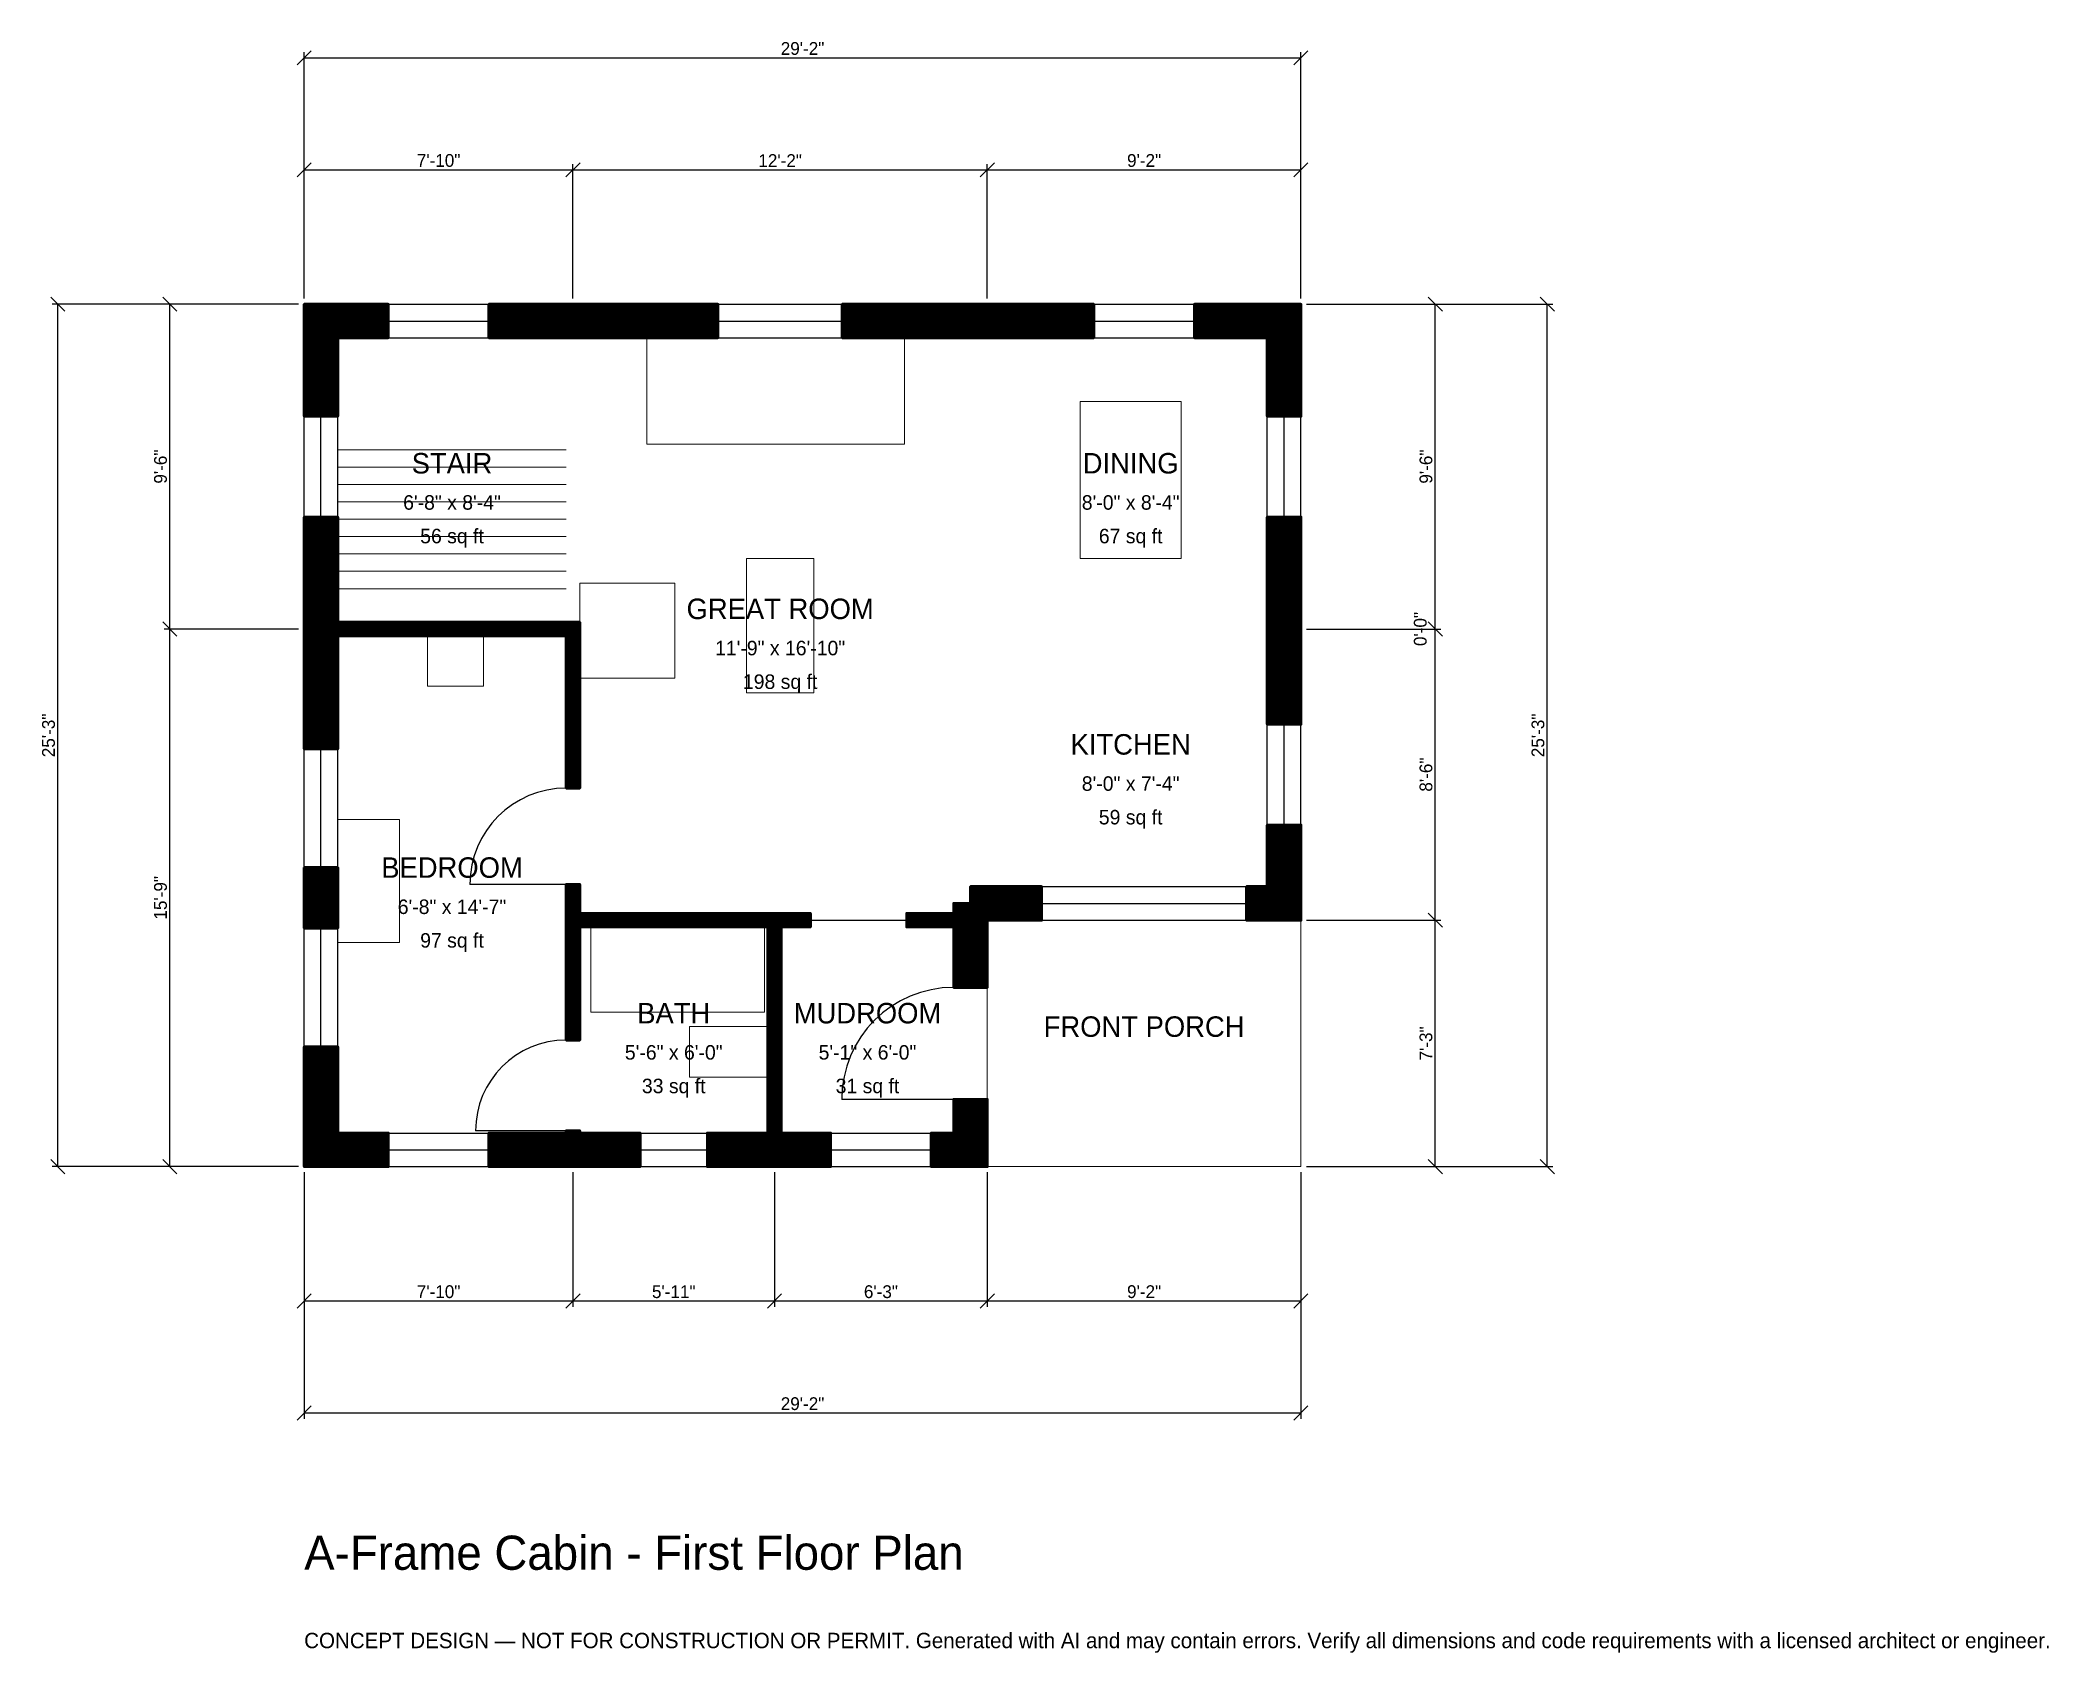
# Model space of a CAD drawing. Header units: inches. Extents: x -93 to 613, y -171 to 396.
import ezdxf
from ezdxf.enums import TextEntityAlignment as Align

# ---------------------------------------------------------------- set-up
doc = ezdxf.new("R2010")
doc.units = ezdxf.units.IN
doc.header["$MEASUREMENT"] = 0
doc.linetypes.add('DASHED', pattern=[0.6, 0.5, -0.1])
for name, color, linetype, lineweight in [('A-ANNO-DIMS', 1, 'Continuous', 13), ('A-ANNO-TEXT', 7, 'Continuous', 18), ('A-AREA-IDEN', 7, 'Continuous', 18), ('A-DOOR', 2, 'Continuous', 25), ('A-FLOR-FIXT', 9, 'Continuous', 13), ('A-FLOR-STRS', 3, 'Continuous', 18), ('A-FURN', 9, 'Continuous', 13), ('A-GLAZ', 4, 'Continuous', 25), ('A-SITE-PAVE', 8, 'Continuous', 13), ('A-WALL', 7, 'Continuous', 50), ('A-WALL-PATT', 8, 'Continuous', 13)]:
    doc.layers.add(name, color=color, linetype=linetype, lineweight=lineweight)
doc.dimstyles.new('PLAN', dxfattribs={"dimtxt": 4.5, "dimasz": 3, "dimexe": 2, "dimexo": 2, "dimgap": 1, "dimtad": 1, "dimdec": 0, "dimlunit": 4, "dimtsz": 2.5, "dimcen": 2.5, "dimclrd": 1, "dimclre": 1, "dimazin": 3, "dimtfac": 1, "dimtmove": 0, "dimatfit": 3})

msp = doc.modelspace()

# ---------------------------------------------------------------- hatches: boundary and pattern name
at = {"layer": 'A-WALL-PATT'}
h = msp.add_hatch(dxfattribs=at)
h.set_pattern_fill('ANSI31', color=8, scale=0.8)
h.paths.add_polyline_path([(162.9921, 0), (162.9921, 0), (159.4488, 0), (141.7323, 0), (141.7323, 11.811), (159.4488, 11.811), (162.9921, 11.811), (162.9921, 84.252), (96.8504, 84.252), (96.8504, 44.4882), (92.126, 44.4882), (92.126, 84.252), (92.126, 88.9764), (92.126, 99.2126), (96.8504, 99.2126), (96.8504, 88.9764), (162.9921, 88.9764), (167.7165, 88.9764), (177.9528, 88.9764), (177.9528, 84.252), (167.7165, 84.252), (167.7165, 11.811), (171.2598, 11.811), (185.0394, 11.811), (185.0394, 0), (171.2598, 0), (167.7165, 0), (167.7165, 0), (162.9921, 0)])
h.paths.add_polyline_path([(100.3937, 0), (96.8504, 0), (96.8504, 0), (92.126, 0), (92.126, 0), (88.5827, 0), (64.9606, 0), (64.9606, 11.811), (88.5827, 11.811), (92.126, 11.811), (92.126, 12.5984), (96.8504, 12.5984), (96.8504, 11.811), (100.3937, 11.811), (118.1102, 11.811), (118.1102, 0), (100.3937, 0)])
h.paths.add_polyline_path([(11.811, 0), (11.811, 0), (0, 0), (0, 0), (0, 0), (0, 11.811), (0, 11.811), (0, 42.126), (11.811, 42.126), (11.811, 11.811), (29.5276, 11.811), (29.5276, 0), (11.811, 0)])
h.paths.add_polyline_path([(0, 105.1181), (11.811, 105.1181), (11.811, 83.8583), (0, 83.8583), (0, 105.1181)])
h.paths.add_polyline_path([(0, 183.0709), (0, 186.6142), (0, 186.6142), (0, 191.3386), (0, 191.3386), (0, 194.8819), (0, 228.3465), (11.811, 228.3465), (11.811, 194.8819), (11.811, 191.3386), (92.126, 191.3386), (96.8504, 191.3386), (96.8504, 186.6142), (96.8504, 133.0709), (92.126, 133.0709), (92.126, 186.6142), (11.811, 186.6142), (11.811, 183.0709), (11.811, 146.8504), (0, 146.8504), (0, 183.0709)])
h.paths.add_polyline_path([(0, 291.3386), (0, 291.3386), (0, 303.1496), (0, 303.1496), (0, 303.1496), (11.811, 303.1496), (11.811, 303.1496), (29.5276, 303.1496), (29.5276, 291.3386), (11.811, 291.3386), (11.811, 263.7795), (0, 263.7795), (0, 291.3386)])
h.paths.add_polyline_path([(88.5827, 303.1496), (88.5827, 303.1496), (145.4724, 303.1496), (145.4724, 291.3386), (100.3937, 291.3386), (100.3937, 291.3386), (64.9606, 291.3386), (64.9606, 303.1496), (88.5827, 303.1496)])
h.paths.add_polyline_path([(246.063, 303.1496), (246.063, 303.1496), (277.5591, 303.1496), (277.5591, 291.3386), (234.252, 291.3386), (234.252, 291.3386), (189.1732, 291.3386), (189.1732, 303.1496), (246.063, 303.1496)])
h.paths.add_polyline_path([(338.5827, 303.1496), (338.5827, 303.1496), (350.3937, 303.1496), (350.3937, 303.1496), (350.3937, 303.1496), (350.3937, 291.3386), (350.3937, 291.3386), (350.3937, 263.7795), (338.5827, 263.7795), (338.5827, 291.3386), (312.9921, 291.3386), (312.9921, 303.1496), (338.5827, 303.1496)])
h.paths.add_polyline_path([(350.3937, 194.8819), (350.3937, 183.0709), (350.3937, 155.5118), (338.5827, 155.5118), (338.5827, 183.0709), (338.5827, 194.8819), (338.5827, 228.3465), (350.3937, 228.3465), (350.3937, 194.8819)])
h.paths.add_polyline_path([(350.3937, 98.4252), (350.3937, 98.4252), (350.3937, 86.6142), (350.3937, 86.6142), (350.3937, 86.6141), (338.5827, 86.6141), (338.5827, 86.6142), (331.2992, 86.6142), (331.2992, 98.4252), (338.5827, 98.4252), (338.5827, 120.0787), (350.3937, 120.0787), (350.3937, 98.4252)])
h.paths.add_polyline_path([(242.5197, 86.6142), (242.5197, 86.6141), (240.1575, 86.6141), (240.1575, 84.252), (240.1575, 84.252), (240.1575, 62.9921), (228.3465, 62.9921), (228.3465, 84.252), (211.811, 84.252), (211.811, 88.9764), (228.3465, 88.9764), (228.3465, 92.5197), (234.252, 92.5197), (234.252, 98.4252), (259.252, 98.4252), (259.252, 86.6142), (242.5197, 86.6142)])
h.paths.add_polyline_path([(240.1575, 11.811), (240.1575, 11.811), (240.1575, 0), (240.1575, 0), (240.1575, 0), (228.3465, 0), (228.3465, 0), (220.4724, 0), (220.4724, 11.811), (228.3465, 11.811), (228.3465, 23.622), (240.1575, 23.622), (240.1575, 11.811)])

# ---------------------------------------------------------------- linework, layer by layer
at = {"layer": 'A-DOOR'}
for p, q in [((92.126, 99.2126), (58.2677, 99.2126)), ((177.9528, 86.6142), (211.811, 86.6142)), ((228.3465, 23.622), (188.9764, 23.622)), ((92.126, 12.5984), (60.2362, 12.5984))]:
    msp.add_line(p, q, dxfattribs=at)
for centre, radius in [((92.126, 99.2126), 33.8583), ((228.3465, 23.622), 39.3701), ((92.126, 12.5984), 31.8898)]:
    msp.add_arc(centre, radius, 90, 180, dxfattribs=at)
at = {"layer": 'A-FLOR-FIXT'}
for points in [[(100.7874, 54.3307), (161.811, 54.3307), (161.811, 84.252), (100.7874, 84.252)], [(135.4331, 31.4961), (162.9921, 31.4961), (162.9921, 49.2126), (135.4331, 49.2126)]]:
    msp.add_lwpolyline(points, close=True, dxfattribs=at)
at = {"layer": 'A-FLOR-STRS'}
for p, q in [((11.811, 251.9685), (92.126, 251.9685)), ((11.811, 245.8661), (92.126, 245.8661)), ((11.811, 239.7638), (92.126, 239.7638)), ((11.811, 233.6614), (92.126, 233.6614)), ((11.811, 227.5591), (92.126, 227.5591)), ((11.811, 221.4567), (92.126, 221.4567)), ((11.811, 215.3543), (92.126, 215.3543)), ((11.811, 209.252), (92.126, 209.252)), ((11.811, 203.1496), (92.126, 203.1496))]:
    msp.add_line(p, q, dxfattribs=at)
at = {"layer": 'A-FURN'}
for points in [[(120.4724, 253.937), (211.0236, 253.937), (211.0236, 291.3386), (120.4724, 291.3386)], [(272.8346, 213.7795), (308.2677, 213.7795), (308.2677, 268.8976), (272.8346, 268.8976)], [(155.5118, 166.5354), (179.1339, 166.5354), (179.1339, 213.7795), (155.5118, 213.7795)], [(96.8504, 171.6535), (130.315, 171.6535), (130.315, 205.1181), (96.8504, 205.1181)], [(43.3071, 168.8976), (62.9921, 168.8976), (62.9921, 186.6142), (43.3071, 186.6142)], [(11.811, 78.7402), (33.4646, 78.7402), (33.4646, 122.0472), (11.811, 122.0472)]]:
    msp.add_lwpolyline(points, close=True, dxfattribs=at)
at = {"layer": 'A-GLAZ'}
for p, q in [((29.5276, 303.1496), (64.9606, 303.1496)), ((29.5276, 297.2441), (64.9606, 297.2441)), ((145.4724, 303.1496), (189.1732, 303.1496)), ((145.4724, 297.2441), (189.1732, 297.2441)), ((277.5591, 303.1496), (312.9921, 303.1496)), ((277.5591, 297.2441), (312.9921, 297.2441)), ((29.5276, 291.3386), (64.9606, 291.3386)), ((145.4724, 291.3386), (189.1732, 291.3386)), ((277.5591, 291.3386), (312.9921, 291.3386)), ((0, 228.3465), (0, 263.7795)), ((5.9055, 228.3465), (5.9055, 263.7795)), ((11.811, 228.3465), (11.811, 263.7795)), ((338.5827, 228.3465), (338.5827, 263.7795)), ((344.4882, 228.3465), (344.4882, 263.7795)), ((350.3937, 228.3465), (350.3937, 263.7795)), ((338.5827, 120.0787), (338.5827, 155.5118)), ((344.4882, 120.0787), (344.4882, 155.5118)), ((350.3937, 120.0787), (350.3937, 155.5118)), ((0, 105.1181), (0, 146.8504)), ((5.9055, 105.1181), (5.9055, 146.8504)), ((11.811, 105.1181), (11.811, 146.8504)), ((259.252, 98.4252), (331.2992, 98.4252)), ((259.252, 92.5197), (331.2992, 92.5197)), ((259.252, 86.6142), (331.2992, 86.6142)), ((0, 42.126), (0, 83.8583)), ((5.9055, 42.126), (5.9055, 83.8583)), ((11.811, 42.126), (11.811, 83.8583)), ((29.5276, 11.811), (64.9606, 11.811)), ((118.1102, 11.811), (141.7323, 11.811)), ((185.0394, 11.811), (220.4724, 11.811)), ((29.5276, 5.9055), (64.9606, 5.9055)), ((29.5276, 0), (64.9606, 0)), ((118.1102, 5.9055), (141.7323, 5.9055)), ((118.1102, 0), (141.7323, 0)), ((185.0394, 5.9055), (220.4724, 5.9055)), ((185.0394, 0), (220.4724, 0))]:
    msp.add_line(p, q, dxfattribs=at)
at = {"layer": 'A-SITE-PAVE', "linetype": 'DASHED'}
msp.add_lwpolyline([(240.1575, 0), (350.3937, 0), (350.3937, 86.6142), (240.1575, 86.6142)], close=True, dxfattribs=at)
at = {"layer": 'A-WALL'}
for points in [[(0, 291.3386), (0, 291.3386), (0, 303.1496), (0, 303.1496), (0, 303.1496), (11.811, 303.1496), (11.811, 303.1496), (29.5276, 303.1496), (29.5276, 291.3386), (11.811, 291.3386), (11.811, 263.7795), (0, 263.7795), (0, 291.3386)], [(88.5827, 303.1496), (88.5827, 303.1496), (145.4724, 303.1496), (145.4724, 291.3386), (100.3937, 291.3386), (100.3937, 291.3386), (64.9606, 291.3386), (64.9606, 303.1496), (88.5827, 303.1496)], [(246.063, 303.1496), (246.063, 303.1496), (277.5591, 303.1496), (277.5591, 291.3386), (234.252, 291.3386), (234.252, 291.3386), (189.1732, 291.3386), (189.1732, 303.1496), (246.063, 303.1496)], [(338.5827, 303.1496), (338.5827, 303.1496), (350.3937, 303.1496), (350.3937, 303.1496), (350.3937, 303.1496), (350.3937, 291.3386), (350.3937, 291.3386), (350.3937, 263.7795), (338.5827, 263.7795), (338.5827, 291.3386), (312.9921, 291.3386), (312.9921, 303.1496), (338.5827, 303.1496)], [(0, 183.0709), (0, 186.6142), (0, 186.6142), (0, 191.3386), (0, 191.3386), (0, 194.8819), (0, 228.3465), (11.811, 228.3465), (11.811, 194.8819), (11.811, 191.3386), (92.126, 191.3386), (96.8504, 191.3386), (96.8504, 186.6142), (96.8504, 133.0709), (92.126, 133.0709), (92.126, 186.6142), (11.811, 186.6142), (11.811, 183.0709), (11.811, 146.8504), (0, 146.8504), (0, 183.0709)], [(350.3937, 194.8819), (350.3937, 183.0709), (350.3937, 155.5118), (338.5827, 155.5118), (338.5827, 183.0709), (338.5827, 194.8819), (338.5827, 228.3465), (350.3937, 228.3465), (350.3937, 194.8819)], [(350.3937, 98.4252), (350.3937, 98.4252), (350.3937, 86.6142), (350.3937, 86.6142), (350.3937, 86.6141), (338.5827, 86.6141), (338.5827, 86.6142), (331.2992, 86.6142), (331.2992, 98.4252), (338.5827, 98.4252), (338.5827, 120.0787), (350.3937, 120.0787), (350.3937, 98.4252)], [(0, 105.1181), (11.811, 105.1181), (11.811, 83.8583), (0, 83.8583), (0, 105.1181)], [(162.9921, 0), (162.9921, 0), (159.4488, 0), (141.7323, 0), (141.7323, 11.811), (159.4488, 11.811), (162.9921, 11.811), (162.9921, 84.252), (96.8504, 84.252), (96.8504, 44.4882), (92.126, 44.4882), (92.126, 84.252), (92.126, 88.9764), (92.126, 99.2126), (96.8504, 99.2126), (96.8504, 88.9764), (162.9921, 88.9764), (167.7165, 88.9764), (177.9528, 88.9764), (177.9528, 84.252), (167.7165, 84.252), (167.7165, 11.811), (171.2598, 11.811), (185.0394, 11.811), (185.0394, 0), (171.2598, 0), (167.7165, 0), (167.7165, 0), (162.9921, 0)], [(242.5197, 86.6142), (242.5197, 86.6141), (240.1575, 86.6141), (240.1575, 84.252), (240.1575, 84.252), (240.1575, 62.9921), (228.3465, 62.9921), (228.3465, 84.252), (211.811, 84.252), (211.811, 88.9764), (228.3465, 88.9764), (228.3465, 92.5197), (234.252, 92.5197), (234.252, 98.4252), (259.252, 98.4252), (259.252, 86.6142), (242.5197, 86.6142)], [(11.811, 0), (11.811, 0), (0, 0), (0, 0), (0, 0), (0, 11.811), (0, 11.811), (0, 42.126), (11.811, 42.126), (11.811, 11.811), (29.5276, 11.811), (29.5276, 0), (11.811, 0)], [(240.1575, 11.811), (240.1575, 11.811), (240.1575, 0), (240.1575, 0), (240.1575, 0), (228.3465, 0), (228.3465, 0), (220.4724, 0), (220.4724, 11.811), (228.3465, 11.811), (228.3465, 23.622), (240.1575, 23.622), (240.1575, 11.811)], [(100.3937, 0), (96.8504, 0), (96.8504, 0), (92.126, 0), (92.126, 0), (88.5827, 0), (64.9606, 0), (64.9606, 11.811), (88.5827, 11.811), (92.126, 11.811), (92.126, 12.5984), (96.8504, 12.5984), (96.8504, 11.811), (100.3937, 11.811), (118.1102, 11.811), (118.1102, 0), (100.3937, 0)]]:
    msp.add_lwpolyline(points, close=True, dxfattribs=at)

# ---------------------------------------------------------------- texts
at = {"layer": 'A-ANNO-TEXT'}
for s, height, p in [('A-Frame Cabin - First Floor Plan', 12, (0, -141.7323)), ('CONCEPT DESIGN — NOT FOR CONSTRUCTION OR PERMIT. Generated with AI and may contain errors. Verify all dimensions and code requirements with a licensed architect or engineer.', 5.4, (0, -169.2913))]:
    msp.add_text(s, height=height, dxfattribs=at).set_placement(p)
at = {"layer": 'A-AREA-IDEN'}
for s, height, p in [('STAIR', 7.2, (51.9685, 247.2441)), ('DINING', 7.2, (290.5512, 247.2441)), ('6\'-8" x 8\'-4"', 5.1, (51.9685, 233.4646)), ('8\'-0" x 8\'-4"', 5.1, (290.5512, 233.4646)), ('56 sq ft', 5.1, (51.9685, 221.6535)), ('67 sq ft', 5.1, (290.5512, 221.6535)), ('GREAT ROOM', 7.2, (167.3228, 196.063)), ('11\'-9" x 16\'-10"', 5.1, (167.3228, 182.2835)), ('198 sq ft', 5.1, (167.3228, 170.4724)), ('KITCHEN', 7.2, (290.5512, 148.4252)), ('8\'-0" x 7\'-4"', 5.1, (290.5512, 134.6457)), ('59 sq ft', 5.1, (290.5512, 122.8346)), ('BEDROOM', 7.2, (51.9685, 105.1181)), ('6\'-8" x 14\'-7"', 5.1, (51.9685, 91.3386)), ('97 sq ft', 5.1, (51.9685, 79.5276)), ('BATH', 7.2, (129.9213, 53.937)), ('MUDROOM', 7.2, (198.0315, 53.937)), ('FRONT PORCH', 7.2, (295.2756, 49.2126)), ('5\'-6" x 6\'-0"', 5.1, (129.9213, 40.1575)), ('5\'-1" x 6\'-0"', 5.1, (198.0315, 40.1575)), ('33 sq ft', 5.1, (129.9213, 28.3465)), ('31 sq ft', 5.1, (198.0315, 28.3465))]:
    msp.add_text(s, height=height, dxfattribs=at).set_placement(p, align=Align.MIDDLE_CENTER)

# ---------------------------------------------------------------- dimensions: what is measured, and where the dimension line sits
at = {"layer": 'A-ANNO-DIMS'}
for base, p1, p2, text in [((0, 389.7638), (0, 303.1496), (350.3937, 303.1496), '29\'-2"'), ((0, 350.3937), (0, 303.1496), (94.4882, 303.1496), '7\'-10"'), ((94.4882, 350.3937), (94.4882, 303.1496), (240.1575, 303.1496), '12\'-2"'), ((240.1575, 350.3937), (240.1575, 303.1496), (350.3937, 303.1496), '9\'-2"'), ((0, -47.2441), (0, 0), (94.4882, 0), '7\'-10"'), ((0, -86.6142), (0, 0), (350.3937, 0), '29\'-2"'), ((94.4882, -47.2441), (94.4882, 0), (165.3543, 0), '5\'-11"'), ((165.3543, -47.2441), (165.3543, 0), (240.1575, 0), '6\'-3"'), ((240.1575, -47.2441), (240.1575, 0), (350.3937, 0), '9\'-2"')]:
    msp.add_linear_dim(base=base, p1=p1, p2=p2, text=text, dimstyle='PLAN', dxfattribs=at).render()
for base, p1, p2, text in [((-86.6142, 0), (0, 0), (0, 303.1496), '25\'-3"'), ((-47.2441, 188.9764), (0, 188.9764), (0, 303.1496), '9\'-6"'), ((397.6378, 188.9764), (350.3937, 188.9764), (350.3937, 303.1496), '9\'-6"'), ((437.0079, 0), (350.3937, 0), (350.3937, 303.1496), '25\'-3"'), ((-47.2441, 0), (0, 0), (0, 188.9764), '15\'-9"'), ((397.6378, 188.9764), (350.3937, 188.9764), (350.3937, 188.9764), '0\'-0"'), ((397.6378, 86.6142), (350.3937, 86.6142), (350.3937, 188.9764), '8\'-6"'), ((397.6378, 0), (350.3937, 0), (350.3937, 86.6142), '7\'-3"')]:
    msp.add_linear_dim(base=base, p1=p1, p2=p2, angle=90, text=text, dimstyle='PLAN', dxfattribs=at).render()

doc.saveas('drawing.dxf')
